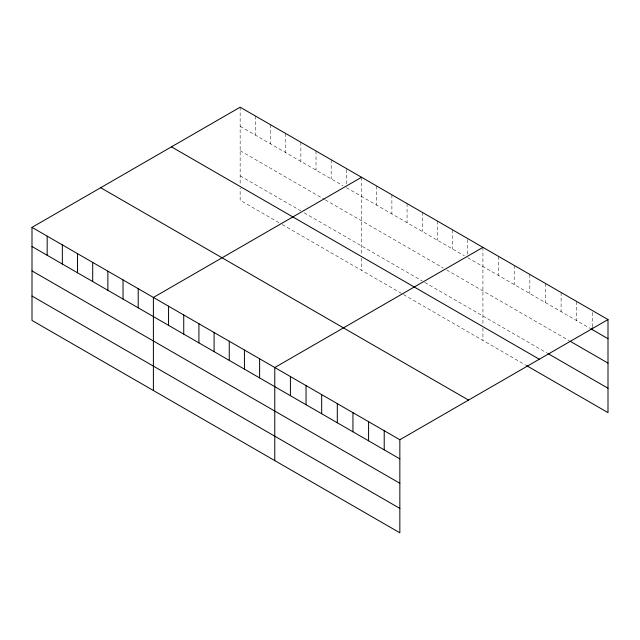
<?xml version="1.0" encoding="UTF-8"?>
<svg xmlns="http://www.w3.org/2000/svg" width="640" height="640" viewBox="0 0 640 640"><rect width="100%" height="100%" fill="white"/><g stroke="black" fill="none" stroke-linecap="round" stroke-linejoin="round"><path stroke-width="0.48" stroke-dasharray="3.2 2.4" d="M240.152 126.328L343 185.704M346.368 187.656L464.384 255.792M467.76 257.736L589.896 328.256M240.152 150.728L324.448 199.392M325.296 199.88L443.312 268.016M446.68 269.968L569.328 340.776M240.152 175.856L300.848 210.904M304.216 212.848L422.24 280.984M424.768 282.448L547.112 353.08M278.928 222.64L240.152 200.256L240.152 188.056M282.304 224.592L525.72 365.128M592.368 312.456L592.368 326.808M576.736 301.52L576.736 320.656M561.096 292.496L561.096 311.624M545.464 283.464L545.464 302.6M529.832 274.44L529.832 293.576M514.2 265.416L514.2 284.552M498.568 256.392L498.568 275.528M482.928 247.36L482.928 324.472M482.928 328.224L482.928 340.424M467.76 239.56L467.76 254.864M452.584 229.84L452.584 248.976M437.408 221.08L437.408 240.216M422.24 212.32L422.24 231.456M407.064 203.56L407.064 222.696M391.888 194.8L391.888 213.936M376.712 186.04L376.712 205.176M361.544 177.28L361.544 255.328M361.544 258.144L361.544 270.336M346.368 169.472L346.368 184.784M331.192 159.76L331.192 178.896M316.024 151L316.024 170.136M300.848 142.24L300.848 161.376M285.672 133.48L285.672 152.616M270.496 124.72L270.496 143.848M255.328 115.952L255.328 135.088M240.152 107.192L240.152 185.24"/><path stroke-width="0.96" d="M32 227.368L399.848 439.744L399.848 532.808L32 320.432L32 227.368L240.152 107.192L608 319.568L608 412.632L526.544 365.6M361.544 177.28L153.392 297.456L153.392 390.512M482.928 247.36L274.776 367.536L274.776 460.6M399.848 439.744L608 319.568M590.72 328.728L608 338.704M570.152 341.248L608 363.104M547.936 353.552L608 388.232M171.464 146.856L539.312 359.224M100.688 187.712L468.536 400.088M32 246.504L399.848 458.88M32 270.904L399.848 483.28M32 296.032L399.848 508.408M592.368 327.768L592.368 329.68M384.216 430.72L384.216 449.856M368.584 421.696L368.584 440.832M352.944 412.664L352.944 431.8M337.312 403.64L337.312 422.776M321.68 394.616L321.68 413.752M306.048 385.592L306.048 404.728M290.416 376.568L290.416 395.696M259.608 358.776L259.608 377.912M244.432 350.016L244.432 369.152M229.256 341.256L229.256 360.392M214.088 332.496L214.088 351.632M198.912 323.736L198.912 342.872M183.736 314.976L183.736 334.112M168.56 306.216L168.56 325.352M138.216 288.696L138.216 307.832M123.04 279.936L123.04 299.072M107.872 271.176L107.872 290.312M92.696 262.416L92.696 281.552M77.52 253.656L77.52 272.784M62.344 244.888L62.344 264.024M47.176 236.128L47.176 255.264"/></g></svg>
